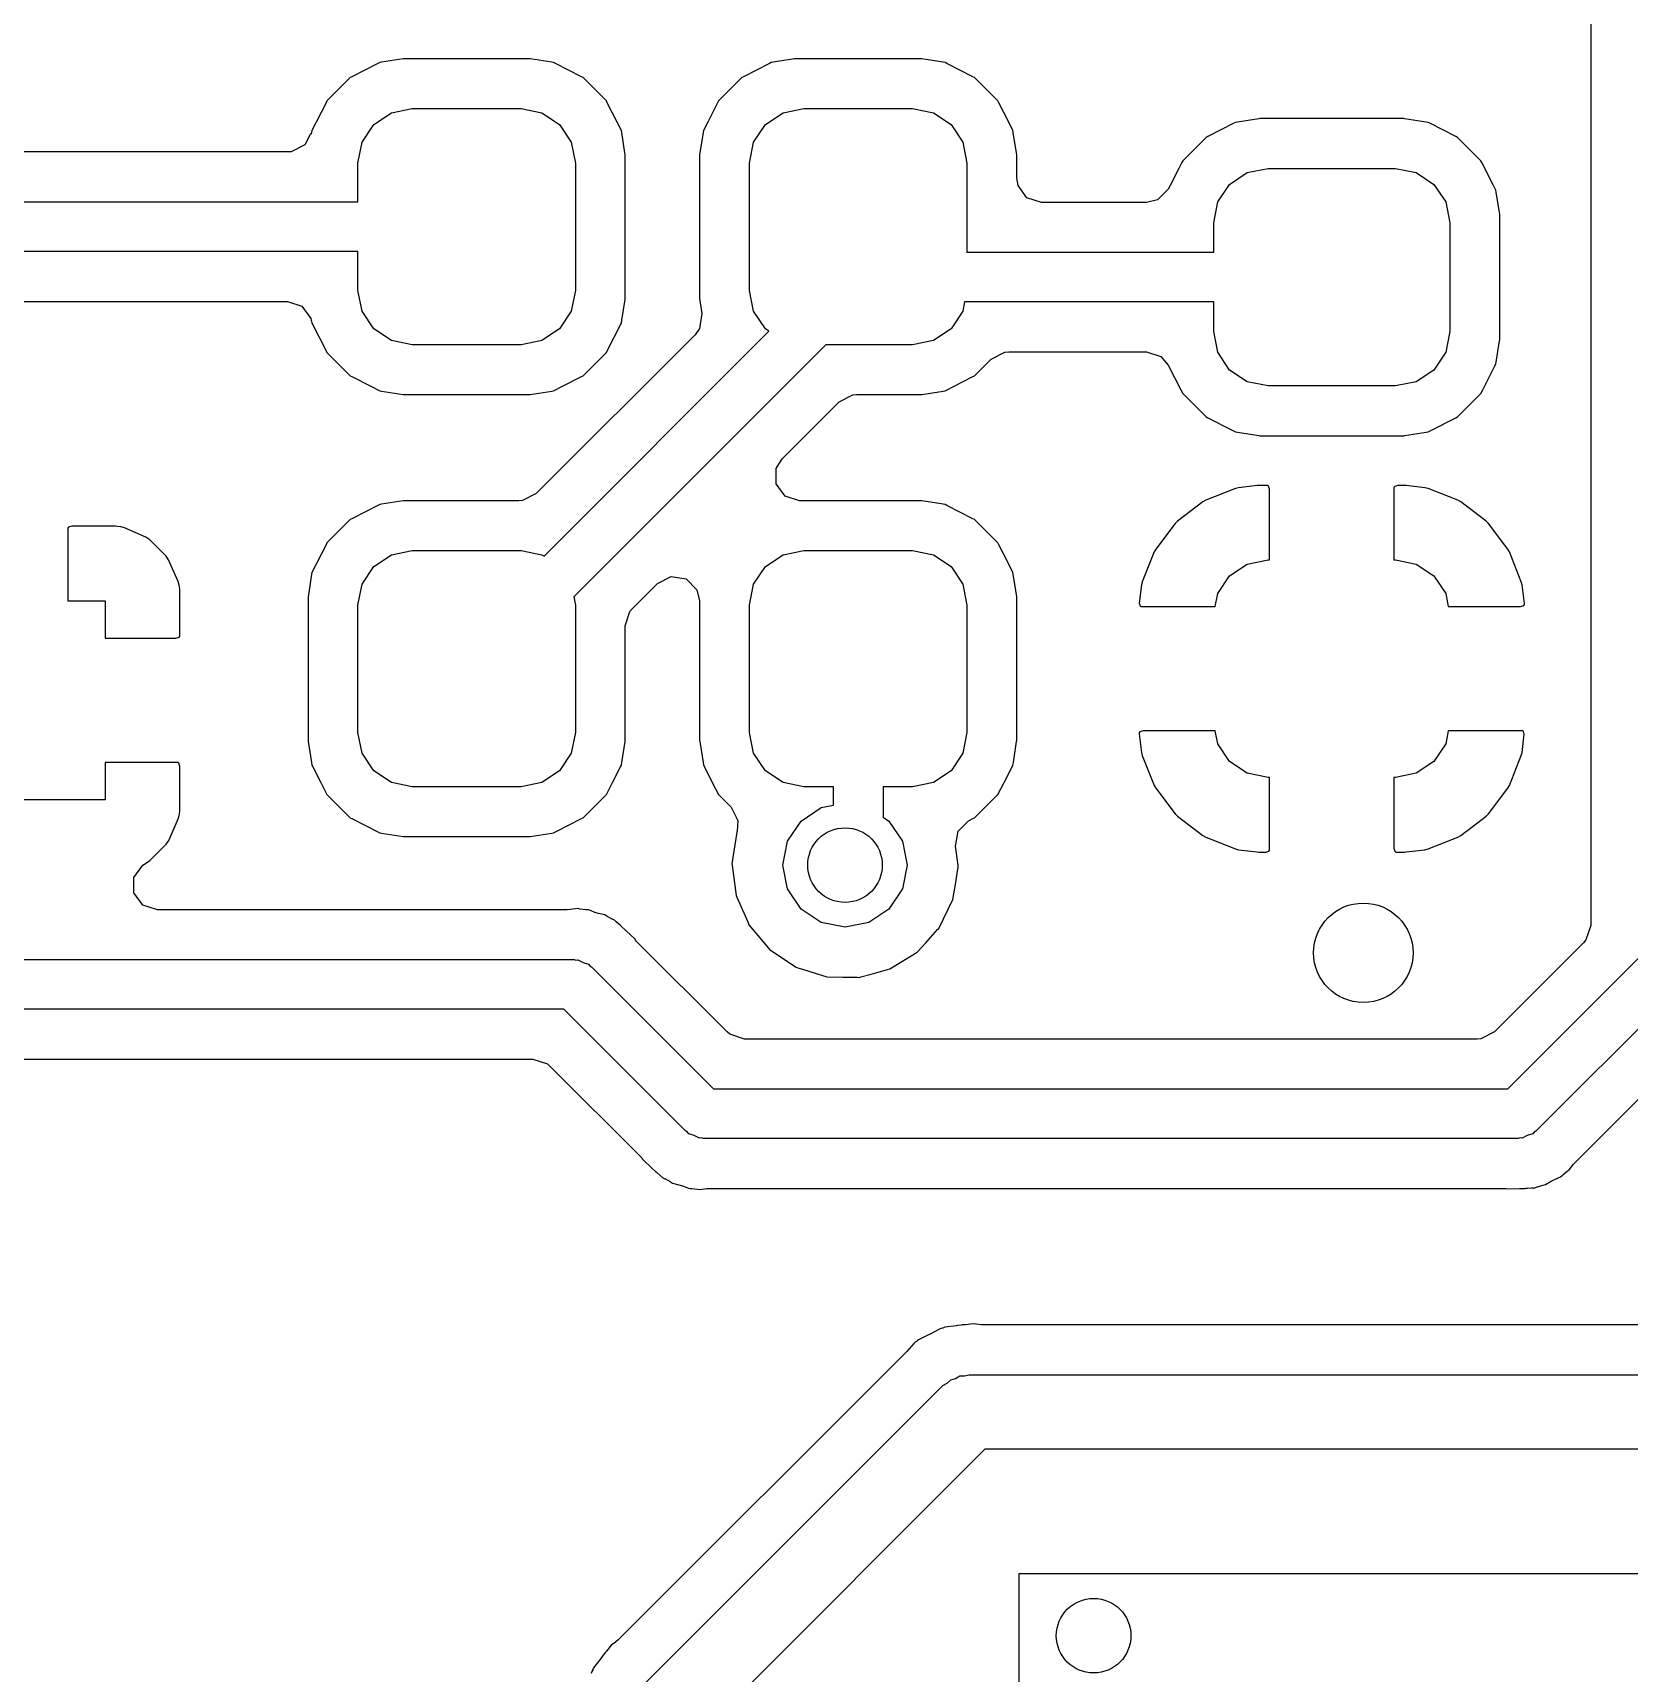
# Model space of a CAD drawing. Extents: x 0.04 to 2.01, y 0.04 to 5.04.
# Drawn here: x 0.5879 to 0.8407, y 2.75 to 3.0098 of the extents above; entities that cross this region are included whole.
import ezdxf

# ---------------------------------------------------------------- set-up
doc = ezdxf.new("R2010")
doc.units = 0
doc.header["$MEASUREMENT"] = 0
doc.layers.add('BLACK', color=7, linetype='CONTINUOUS')

msp = doc.modelspace()

# ---------------------------------------------------------------- linework, layer by layer
at = {"layer": 'BLACK', "linetype": 'CONTINUOUS'}
for p, q in [((0.834626, 3.05833), (0.834626, 2.8684)), ((0.642565, 3.0049), (0.638452, 3.0028)), ((0.642838, 3.00504), (0.642565, 3.0049)), ((0.642565, 3.0049), (0.642565, 3.0049)), ((0.643141, 3.00509), (0.642838, 3.00504)), ((0.646551, 3.00563), (0.643141, 3.00509)), ((0.643141, 3.00509), (0.643141, 3.00509)), ((0.646552, 3.00563), (0.646551, 3.00563)), ((0.646703, 3.00565), (0.646552, 3.00563)), ((0.666525, 3.00565), (0.646703, 3.00565)), ((0.666677, 3.00563), (0.666525, 3.00565)), ((0.670088, 3.00509), (0.666677, 3.00563)), ((0.666677, 3.00563), (0.666677, 3.00563)), ((0.670391, 3.00504), (0.670088, 3.00509)), ((0.670088, 3.00509), (0.670088, 3.00509)), ((0.670664, 3.0049), (0.670391, 3.00504)), ((0.674776, 3.0028), (0.670664, 3.0049)), ((0.670664, 3.0049), (0.670664, 3.0049)), ((0.704572, 3.0049), (0.70046, 3.0028)), ((0.704846, 3.00504), (0.704572, 3.0049)), ((0.704572, 3.0049), (0.704572, 3.0049)), ((0.705149, 3.00509), (0.704846, 3.00504)), ((0.708559, 3.00563), (0.705149, 3.00509)), ((0.705149, 3.00509), (0.705149, 3.00509)), ((0.708711, 3.00565), (0.708559, 3.00563)), ((0.708559, 3.00563), (0.708559, 3.00563)), ((0.728533, 3.00565), (0.708711, 3.00565)), ((0.728685, 3.00563), (0.728533, 3.00565)), ((0.732095, 3.00509), (0.728685, 3.00563)), ((0.728685, 3.00563), (0.728685, 3.00563)), ((0.732096, 3.00509), (0.732095, 3.00509)), ((0.732398, 3.00504), (0.732096, 3.00509)), ((0.732672, 3.0049), (0.732398, 3.00504)), ((0.736784, 3.0028), (0.732672, 3.0049)), ((0.732672, 3.0049), (0.732672, 3.0049)), ((0.638179, 3.00266), (0.634482, 2.99897)), ((0.638452, 3.0028), (0.638179, 3.00266)), ((0.638452, 3.0028), (0.638452, 3.0028)), ((0.675049, 3.00266), (0.674776, 3.0028)), ((0.674776, 3.0028), (0.674776, 3.0028)), ((0.678746, 2.99897), (0.675049, 3.00266)), ((0.700187, 3.00266), (0.69649, 2.99897)), ((0.70046, 3.0028), (0.700187, 3.00266)), ((0.70046, 3.0028), (0.70046, 3.0028)), ((0.737057, 3.00266), (0.736784, 3.0028)), ((0.736784, 3.0028), (0.736784, 3.0028)), ((0.740754, 2.99897), (0.737057, 3.00266)), ((0.634343, 2.99869), (0.632775, 2.99562)), ((0.634482, 2.99897), (0.634343, 2.99869)), ((0.634343, 2.99869), (0.634343, 2.99869)), ((0.678886, 2.99869), (0.678746, 2.99897)), ((0.680453, 2.99562), (0.678886, 2.99869)), ((0.678886, 2.99869), (0.678886, 2.99869)), ((0.696351, 2.99869), (0.694783, 2.99562)), ((0.69649, 2.99897), (0.696351, 2.99869)), ((0.696351, 2.99869), (0.696351, 2.99869)), ((0.740893, 2.99869), (0.740754, 2.99897)), ((0.742461, 2.99562), (0.740893, 2.99869)), ((0.740893, 2.99869), (0.740893, 2.99869)), ((0.632775, 2.99562), (0.632108, 2.99431)), ((0.641912, 2.99523), (0.644706, 2.9971)), ((0.644706, 2.9971), (0.648002, 2.99776)), ((0.648002, 2.99776), (0.665226, 2.99776)), ((0.665226, 2.99776), (0.668522, 2.9971)), ((0.668522, 2.9971), (0.671316, 2.99523)), ((0.68112, 2.99431), (0.680453, 2.99562)), ((0.694783, 2.99562), (0.694116, 2.99431)), ((0.70392, 2.99523), (0.706714, 2.9971)), ((0.706714, 2.9971), (0.71001, 2.99776)), ((0.71001, 2.99776), (0.727234, 2.99776)), ((0.727234, 2.99776), (0.73053, 2.9971)), ((0.73053, 2.9971), (0.733324, 2.99523)), ((0.743128, 2.99431), (0.742461, 2.99562)), ((0.778096, 2.99543), (0.773984, 2.99333)), ((0.778369, 2.99557), (0.778096, 2.99543)), ((0.778096, 2.99543), (0.778096, 2.99543)), ((0.778672, 2.99562), (0.778369, 2.99557)), ((0.782083, 2.99616), (0.778672, 2.99562)), ((0.778672, 2.99562), (0.778672, 2.99562)), ((0.782234, 2.99618), (0.782083, 2.99616)), ((0.782083, 2.99616), (0.782083, 2.99616)), ((0.80501, 2.99618), (0.782234, 2.99618)), ((0.805161, 2.99616), (0.80501, 2.99618)), ((0.808572, 2.99562), (0.805161, 2.99616)), ((0.805161, 2.99616), (0.805161, 2.99616)), ((0.808875, 2.99557), (0.808572, 2.99562)), ((0.808572, 2.99562), (0.808572, 2.99562)), ((0.809148, 2.99543), (0.808875, 2.99557)), ((0.81326, 2.99333), (0.809148, 2.99543)), ((0.809148, 2.99543), (0.809148, 2.99543)), ((0.631868, 2.99374), (0.630993, 2.99203)), ((0.631965, 2.99371), (0.631868, 2.99374)), ((0.63206, 2.994), (0.631965, 2.99371)), ((0.632108, 2.99431), (0.63206, 2.994)), ((0.640045, 2.99244), (0.641912, 2.99523)), ((0.671316, 2.99523), (0.673183, 2.99244)), ((0.681168, 2.99401), (0.68112, 2.99431)), ((0.681168, 2.994), (0.681168, 2.99401)), ((0.681686, 2.99074), (0.681168, 2.994)), ((0.694068, 2.994), (0.69355, 2.99074)), ((0.694116, 2.99431), (0.694068, 2.99401)), ((0.694068, 2.99401), (0.694068, 2.994)), ((0.702053, 2.99244), (0.70392, 2.99523)), ((0.733324, 2.99523), (0.735191, 2.99244)), ((0.743176, 2.99401), (0.743128, 2.99431)), ((0.743176, 2.994), (0.743176, 2.99401)), ((0.743694, 2.99074), (0.743176, 2.994)), ((0.773711, 2.9932), (0.770013, 2.9895)), ((0.773984, 2.99333), (0.773711, 2.9932)), ((0.773984, 2.99333), (0.773984, 2.99333)), ((0.813534, 2.9932), (0.81326, 2.99333)), ((0.81326, 2.99333), (0.81326, 2.99333)), ((0.817231, 2.9895), (0.813534, 2.9932)), ((0.628237, 2.99089), (0.573762, 2.99089)), ((0.628847, 2.99093), (0.628237, 2.99089)), ((0.630993, 2.99203), (0.628847, 2.99093)), ((0.63939, 2.98914), (0.640045, 2.99244)), ((0.673183, 2.99244), (0.673839, 2.98914)), ((0.681732, 2.99044), (0.681686, 2.99074)), ((0.681732, 2.96767), (0.681732, 2.99044)), ((0.69355, 2.99074), (0.693504, 2.99044)), ((0.693504, 2.99044), (0.693504, 2.96767)), ((0.701398, 2.98914), (0.702053, 2.99244)), ((0.735191, 2.99244), (0.735846, 2.98914)), ((0.74374, 2.99044), (0.743694, 2.99074)), ((0.74374, 2.98679), (0.74374, 2.99044)), ((0.63939, 2.98299), (0.63939, 2.98914)), ((0.673839, 2.98914), (0.673839, 2.96897)), ((0.701398, 2.96897), (0.701398, 2.98914)), ((0.735846, 2.98914), (0.735846, 2.975)), ((0.769388, 2.98827), (0.768021, 2.98559)), ((0.769874, 2.98922), (0.769388, 2.98827)), ((0.770013, 2.9895), (0.769874, 2.98922)), ((0.769874, 2.98922), (0.769874, 2.98922)), ((0.777444, 2.98576), (0.780238, 2.98763)), ((0.780238, 2.98763), (0.783533, 2.98829)), ((0.783533, 2.98829), (0.803711, 2.98829)), ((0.803711, 2.98829), (0.807006, 2.98763)), ((0.807006, 2.98763), (0.8098, 2.98576)), ((0.81737, 2.98922), (0.817231, 2.9895)), ((0.819169, 2.98569), (0.81737, 2.98922)), ((0.81737, 2.98922), (0.81737, 2.98922)), ((0.743931, 2.98559), (0.74374, 2.98679)), ((0.745347, 2.98364), (0.743931, 2.98559)), ((0.767733, 2.98502), (0.766029, 2.98332)), ((0.768021, 2.98559), (0.767733, 2.98502)), ((0.775577, 2.98297), (0.777444, 2.98576)), ((0.8098, 2.98576), (0.811667, 2.98297)), ((0.819604, 2.98484), (0.819169, 2.98569)), ((0.56197, 2.98299), (0.63939, 2.98299)), ((0.747638, 2.98289), (0.745347, 2.98364)), ((0.76426, 2.98289), (0.747638, 2.98289)), ((0.766029, 2.98332), (0.76426, 2.98289)), ((0.774921, 2.97968), (0.775577, 2.98297)), ((0.811667, 2.98297), (0.812323, 2.97968)), ((0.819652, 2.98454), (0.819604, 2.98484)), ((0.820168, 2.98128), (0.819652, 2.98454)), ((0.819652, 2.98454), (0.819652, 2.98454)), ((0.820217, 2.98097), (0.820168, 2.98128)), ((0.820217, 2.96115), (0.820217, 2.98097)), ((0.774921, 2.975), (0.774921, 2.97968)), ((0.812323, 2.97968), (0.812323, 2.96245)), ((0.63939, 2.97512), (0.56197, 2.97512)), ((0.63939, 2.96897), (0.63939, 2.97512)), ((0.735846, 2.975), (0.774921, 2.975)), ((0.573261, 2.96722), (0.628237, 2.96722)), ((0.628237, 2.96722), (0.630528, 2.96648)), ((0.640045, 2.96567), (0.63939, 2.96897)), ((0.673839, 2.96897), (0.673183, 2.96567)), ((0.681194, 2.96427), (0.681708, 2.96752)), ((0.681708, 2.96752), (0.681732, 2.96767)), ((0.681708, 2.96752), (0.681708, 2.96752)), ((0.693504, 2.96767), (0.693876, 2.96532)), ((0.702053, 2.96567), (0.701398, 2.96897)), ((0.73548, 2.96713), (0.735191, 2.96567)), ((0.774921, 2.96713), (0.73548, 2.96713)), ((0.774921, 2.96245), (0.774921, 2.96713)), ((0.630528, 2.96648), (0.631944, 2.96453)), ((0.631944, 2.96453), (0.632007, 2.96427)), ((0.632007, 2.96427), (0.63206, 2.96411)), ((0.641912, 2.96288), (0.640045, 2.96567)), ((0.673183, 2.96567), (0.671316, 2.96288)), ((0.68112, 2.9638), (0.681194, 2.96427)), ((0.693876, 2.96532), (0.693499, 2.96294)), ((0.70392, 2.96288), (0.702053, 2.96567)), ((0.735191, 2.96567), (0.733324, 2.96288)), ((0.63206, 2.96411), (0.632108, 2.9638)), ((0.632108, 2.9638), (0.632247, 2.96353)), ((0.632247, 2.96353), (0.632247, 2.96353)), ((0.632247, 2.96353), (0.634303, 2.95949)), ((0.644706, 2.96101), (0.641912, 2.96288)), ((0.692782, 2.96195), (0.667619, 2.93679)), ((0.671316, 2.96288), (0.668522, 2.96101)), ((0.668864, 2.92687), (0.704488, 2.9625)), ((0.678925, 2.95949), (0.680981, 2.96353)), ((0.680981, 2.96353), (0.68112, 2.9638)), ((0.680981, 2.96353), (0.680981, 2.96353)), ((0.693499, 2.96294), (0.692782, 2.96195)), ((0.704488, 2.9625), (0.70392, 2.96288)), ((0.733324, 2.96288), (0.73053, 2.96101)), ((0.775577, 2.95916), (0.774921, 2.96245)), ((0.812323, 2.96245), (0.811667, 2.95916)), ((0.634303, 2.95949), (0.634482, 2.95914)), ((0.634482, 2.95914), (0.638179, 2.95545)), ((0.648002, 2.96035), (0.644706, 2.96101)), ((0.665226, 2.96035), (0.648002, 2.96035)), ((0.668522, 2.96101), (0.665226, 2.96035)), ((0.713481, 2.96035), (0.673578, 2.92045)), ((0.675049, 2.95545), (0.678746, 2.95914)), ((0.678746, 2.95914), (0.678925, 2.95949)), ((0.727234, 2.96035), (0.713481, 2.96035)), ((0.73053, 2.96101), (0.727234, 2.96035)), ((0.739701, 2.95809), (0.741848, 2.95918)), ((0.741848, 2.95918), (0.742457, 2.95923)), ((0.742457, 2.95923), (0.76426, 2.95923)), ((0.76426, 2.95923), (0.766551, 2.95849)), ((0.777444, 2.95636), (0.775577, 2.95916)), ((0.811667, 2.95916), (0.8098, 2.95636)), ((0.819658, 2.95762), (0.820193, 2.961)), ((0.820193, 2.961), (0.820217, 2.96115)), ((0.820193, 2.961), (0.820193, 2.961)), ((0.737057, 2.95545), (0.739701, 2.95809)), ((0.766551, 2.95849), (0.767733, 2.9571)), ((0.767733, 2.9571), (0.769716, 2.95321)), ((0.817528, 2.95321), (0.819465, 2.95701)), ((0.819465, 2.95701), (0.819604, 2.95729)), ((0.819465, 2.95701), (0.819465, 2.95701)), ((0.819604, 2.95729), (0.819658, 2.95762)), ((0.638179, 2.95545), (0.638452, 2.95531)), ((0.638452, 2.95531), (0.638452, 2.95531)), ((0.638452, 2.95531), (0.641436, 2.95379)), ((0.671792, 2.95379), (0.674776, 2.95531)), ((0.674776, 2.95531), (0.675049, 2.95545)), ((0.674776, 2.95531), (0.674776, 2.95531)), ((0.7338, 2.95379), (0.736784, 2.95531)), ((0.736784, 2.95531), (0.737057, 2.95545)), ((0.736784, 2.95531), (0.736784, 2.95531)), ((0.780238, 2.95449), (0.777444, 2.95636)), ((0.783533, 2.95384), (0.780238, 2.95449)), ((0.803711, 2.95384), (0.783533, 2.95384)), ((0.807006, 2.95449), (0.803711, 2.95384)), ((0.8098, 2.95636), (0.807006, 2.95449)), ((0.641436, 2.95379), (0.642838, 2.95307)), ((0.642838, 2.95307), (0.643141, 2.95302)), ((0.643141, 2.95302), (0.643141, 2.95302)), ((0.643141, 2.95302), (0.646551, 2.95248)), ((0.646551, 2.95248), (0.646552, 2.95248)), ((0.646552, 2.95248), (0.646703, 2.95246)), ((0.646703, 2.95246), (0.666525, 2.95246)), ((0.666525, 2.95246), (0.666677, 2.95248)), ((0.666677, 2.95248), (0.670088, 2.95302)), ((0.666677, 2.95248), (0.666677, 2.95248)), ((0.670088, 2.95302), (0.670391, 2.95307)), ((0.670088, 2.95302), (0.670088, 2.95302)), ((0.670391, 2.95307), (0.671792, 2.95379)), ((0.706594, 2.9423), (0.715609, 2.95132)), ((0.715609, 2.95132), (0.717756, 2.95241)), ((0.717756, 2.95241), (0.718365, 2.95246)), ((0.718365, 2.95246), (0.728533, 2.95246)), ((0.728533, 2.95246), (0.728685, 2.95248)), ((0.728685, 2.95248), (0.732095, 2.95302)), ((0.728685, 2.95248), (0.728685, 2.95248)), ((0.732095, 2.95302), (0.732096, 2.95302)), ((0.732096, 2.95302), (0.732398, 2.95307)), ((0.732398, 2.95307), (0.7338, 2.95379)), ((0.769716, 2.95321), (0.770013, 2.95263)), ((0.770013, 2.95263), (0.773711, 2.94893)), ((0.813534, 2.94893), (0.817231, 2.95263)), ((0.817231, 2.95263), (0.817528, 2.95321)), ((0.773711, 2.94893), (0.773984, 2.94879)), ((0.773984, 2.94879), (0.773984, 2.94879)), ((0.773984, 2.94879), (0.777832, 2.94683)), ((0.809412, 2.94683), (0.81326, 2.94879)), ((0.81326, 2.94879), (0.813534, 2.94893)), ((0.81326, 2.94879), (0.81326, 2.94879)), ((0.777832, 2.94683), (0.778369, 2.94656)), ((0.778369, 2.94656), (0.778672, 2.94651)), ((0.778672, 2.94651), (0.778672, 2.94651)), ((0.778672, 2.94651), (0.782083, 2.94597)), ((0.805161, 2.94597), (0.808572, 2.94651)), ((0.808572, 2.94651), (0.808875, 2.94656)), ((0.808572, 2.94651), (0.808572, 2.94651)), ((0.808875, 2.94656), (0.809412, 2.94683)), ((0.782083, 2.94597), (0.782083, 2.94597)), ((0.782083, 2.94597), (0.782234, 2.94594)), ((0.782234, 2.94594), (0.80501, 2.94594)), ((0.80501, 2.94594), (0.805161, 2.94597)), ((0.805161, 2.94597), (0.805161, 2.94597)), ((0.705643, 2.94075), (0.706594, 2.9423)), ((0.705643, 2.93834), (0.705643, 2.94075)), ((0.707059, 2.93639), (0.705643, 2.93834)), ((0.646551, 2.93563), (0.643141, 2.93509)), ((0.646552, 2.93563), (0.646551, 2.93563)), ((0.646703, 2.93565), (0.646552, 2.93563)), ((0.664863, 2.93565), (0.646703, 2.93565)), ((0.665473, 2.9357), (0.664863, 2.93565)), ((0.667619, 2.93679), (0.665473, 2.9357)), ((0.70935, 2.93565), (0.707059, 2.93639)), ((0.728533, 2.93565), (0.70935, 2.93565)), ((0.728685, 2.93563), (0.728533, 2.93565)), ((0.732095, 2.93509), (0.728685, 2.93563)), ((0.728685, 2.93563), (0.728685, 2.93563)), ((0.77366, 2.93573), (0.773202, 2.93547)), ((0.778383, 2.9376), (0.77366, 2.93573)), ((0.778864, 2.93772), (0.778383, 2.9376)), ((0.78183, 2.93808), (0.778864, 2.93772)), ((0.782065, 2.93809), (0.78183, 2.93808)), ((0.783455, 2.93809), (0.782065, 2.93809)), ((0.783617, 2.93797), (0.783455, 2.93809)), ((0.78378, 2.93747), (0.783617, 2.93797)), ((0.78378, 2.92628), (0.78378, 2.93747)), ((0.803582, 2.93793), (0.803465, 2.93777)), ((0.803465, 2.93777), (0.803465, 2.92628)), ((0.804082, 2.93809), (0.803582, 2.93793)), ((0.80518, 2.93809), (0.804082, 2.93809)), ((0.805414, 2.93808), (0.80518, 2.93809)), ((0.80838, 2.93772), (0.805414, 2.93808)), ((0.808861, 2.9376), (0.80838, 2.93772)), ((0.813584, 2.93573), (0.808861, 2.9376)), ((0.814042, 2.93547), (0.813584, 2.93573)), ((0.642565, 2.9349), (0.638452, 2.9328)), ((0.642838, 2.93504), (0.642565, 2.9349)), ((0.642565, 2.9349), (0.642565, 2.9349)), ((0.643141, 2.93509), (0.642838, 2.93504)), ((0.643141, 2.93509), (0.643141, 2.93509)), ((0.732096, 2.93509), (0.732095, 2.93509)), ((0.732398, 2.93504), (0.732096, 2.93509)), ((0.732672, 2.9349), (0.732398, 2.93504)), ((0.736784, 2.9328), (0.732672, 2.9349)), ((0.732672, 2.9349), (0.732672, 2.9349)), ((0.773202, 2.93547), (0.769168, 2.93241)), ((0.818076, 2.93241), (0.814042, 2.93547)), ((0.593582, 2.93145), (0.593465, 2.93129)), ((0.593465, 2.93129), (0.593465, 2.91981)), ((0.594082, 2.93162), (0.593582, 2.93145)), ((0.601014, 2.93162), (0.594082, 2.93162)), ((0.601239, 2.9316), (0.601014, 2.93162)), ((0.601845, 2.93153), (0.601239, 2.9316)), ((0.602404, 2.93138), (0.601845, 2.93153)), ((0.605831, 2.92986), (0.602404, 2.93138)), ((0.638179, 2.93266), (0.634482, 2.92897)), ((0.638452, 2.9328), (0.638179, 2.93266)), ((0.638452, 2.9328), (0.638452, 2.9328)), ((0.737057, 2.93266), (0.736784, 2.9328)), ((0.736784, 2.9328), (0.736784, 2.9328)), ((0.740754, 2.92897), (0.737057, 2.93266)), ((0.768795, 2.93203), (0.765734, 2.928)), ((0.769168, 2.93241), (0.768795, 2.93203)), ((0.818449, 2.93203), (0.818076, 2.93241)), ((0.82151, 2.928), (0.818449, 2.93203)), ((0.606415, 2.92947), (0.605831, 2.92986)), ((0.60902, 2.92686), (0.606415, 2.92947)), ((0.634343, 2.92869), (0.632829, 2.92572)), ((0.634482, 2.92897), (0.634343, 2.92869)), ((0.634343, 2.92869), (0.634343, 2.92869)), ((0.740893, 2.92869), (0.740754, 2.92897)), ((0.742407, 2.92572), (0.740893, 2.92869)), ((0.740893, 2.92869), (0.740893, 2.92869)), ((0.765734, 2.928), (0.765475, 2.92754)), ((0.821769, 2.92754), (0.82151, 2.928)), ((0.60942, 2.92628), (0.60902, 2.92686)), ((0.610942, 2.92286), (0.60942, 2.92628)), ((0.632829, 2.92572), (0.632108, 2.92431)), ((0.641912, 2.92523), (0.644706, 2.9271)), ((0.644706, 2.9271), (0.648002, 2.92776)), ((0.648002, 2.92776), (0.665226, 2.92776)), ((0.665226, 2.92776), (0.668522, 2.9271)), ((0.668522, 2.9271), (0.668864, 2.92687)), ((0.70392, 2.92523), (0.706714, 2.9271)), ((0.706714, 2.9271), (0.71001, 2.92776)), ((0.71001, 2.92776), (0.727234, 2.92776)), ((0.727234, 2.92776), (0.73053, 2.9271)), ((0.73053, 2.9271), (0.733324, 2.92523)), ((0.743128, 2.92431), (0.742407, 2.92572)), ((0.765475, 2.92754), (0.763605, 2.92282)), ((0.777444, 2.92376), (0.780238, 2.92562)), ((0.780238, 2.92562), (0.783533, 2.92628)), ((0.783533, 2.92628), (0.78378, 2.92628)), ((0.803465, 2.92628), (0.803711, 2.92628)), ((0.803711, 2.92628), (0.807006, 2.92562)), ((0.807006, 2.92562), (0.8098, 2.92376)), ((0.823639, 2.92282), (0.821769, 2.92754)), ((0.611095, 2.9223), (0.610942, 2.92286)), ((0.63206, 2.924), (0.631655, 2.92144)), ((0.632108, 2.92431), (0.63206, 2.924)), ((0.63206, 2.924), (0.63206, 2.924)), ((0.640045, 2.92244), (0.641912, 2.92523)), ((0.68685, 2.92256), (0.688997, 2.92365)), ((0.688997, 2.92365), (0.691376, 2.92328)), ((0.691376, 2.92328), (0.693079, 2.92157)), ((0.702053, 2.92244), (0.70392, 2.92523)), ((0.733324, 2.92523), (0.735191, 2.92244)), ((0.743176, 2.924), (0.743128, 2.92431)), ((0.743581, 2.92144), (0.743176, 2.924)), ((0.743176, 2.924), (0.743176, 2.924)), ((0.763605, 2.92282), (0.763483, 2.92234)), ((0.775577, 2.92096), (0.777444, 2.92376)), ((0.8098, 2.92376), (0.811667, 2.92096)), ((0.823761, 2.92234), (0.823639, 2.92282)), ((0.611169, 2.92167), (0.611095, 2.9223)), ((0.611183, 2.92144), (0.611169, 2.92167)), ((0.611183, 2.91422), (0.611183, 2.92144)), ((0.631655, 2.92144), (0.631496, 2.92044)), ((0.631496, 2.92044), (0.631496, 2.89767)), ((0.63939, 2.91914), (0.640045, 2.92244)), ((0.673578, 2.92045), (0.673839, 2.91914)), ((0.682874, 2.91858), (0.68685, 2.92256)), ((0.693079, 2.92157), (0.693504, 2.9198)), ((0.701398, 2.91914), (0.702053, 2.92244)), ((0.735191, 2.92244), (0.735846, 2.91914)), ((0.74374, 2.92044), (0.743581, 2.92144)), ((0.74374, 2.89767), (0.74374, 2.92044)), ((0.763483, 2.92234), (0.763133, 2.91944)), ((0.775166, 2.9189), (0.775577, 2.92096)), ((0.811667, 2.92096), (0.812078, 2.9189)), ((0.82412, 2.91937), (0.823761, 2.92234)), ((0.593465, 2.91981), (0.599372, 2.91981)), ((0.599372, 2.91981), (0.599372, 2.9139)), ((0.63939, 2.89897), (0.63939, 2.91914)), ((0.673839, 2.91914), (0.673839, 2.89897)), ((0.681732, 2.91583), (0.682477, 2.91812)), ((0.682477, 2.91812), (0.682874, 2.91858)), ((0.693504, 2.9198), (0.693504, 2.89767)), ((0.701398, 2.89897), (0.701398, 2.91914)), ((0.735846, 2.91914), (0.735846, 2.89897)), ((0.763133, 2.91944), (0.763273, 2.91902)), ((0.763273, 2.91902), (0.763435, 2.9189)), ((0.763435, 2.9189), (0.775166, 2.9189)), ((0.812078, 2.9189), (0.823516, 2.9189)), ((0.823516, 2.9189), (0.824016, 2.91906)), ((0.824016, 2.91906), (0.824129, 2.91922)), ((0.824129, 2.91922), (0.82412, 2.91937)), ((0.681732, 2.89767), (0.681732, 2.91583)), ((0.599372, 2.9139), (0.610566, 2.9139)), ((0.610566, 2.9139), (0.611065, 2.91406)), ((0.611065, 2.91406), (0.611183, 2.91422)), ((0.631496, 2.89767), (0.63152, 2.89752)), ((0.63152, 2.89752), (0.632043, 2.89421)), ((0.63152, 2.89752), (0.63152, 2.89752)), ((0.640045, 2.89567), (0.63939, 2.89897)), ((0.673839, 2.89897), (0.673183, 2.89567)), ((0.681185, 2.89421), (0.681708, 2.89752)), ((0.681708, 2.89752), (0.681732, 2.89767)), ((0.681708, 2.89752), (0.681708, 2.89752)), ((0.693504, 2.89767), (0.693528, 2.89752)), ((0.693528, 2.89752), (0.693528, 2.89752)), ((0.693528, 2.89752), (0.694051, 2.89421)), ((0.702053, 2.89567), (0.701398, 2.89897)), ((0.735846, 2.89897), (0.735191, 2.89567)), ((0.743193, 2.89421), (0.743716, 2.89752)), ((0.743716, 2.89752), (0.74374, 2.89767)), ((0.743716, 2.89752), (0.743716, 2.89752)), ((0.763228, 2.89905), (0.763115, 2.89889)), ((0.763115, 2.89889), (0.763124, 2.89874)), ((0.763124, 2.89874), (0.763483, 2.89577)), ((0.763728, 2.89921), (0.763228, 2.89905)), ((0.775166, 2.89921), (0.763728, 2.89921)), ((0.775577, 2.89715), (0.775166, 2.89921)), ((0.777444, 2.89435), (0.775577, 2.89715)), ((0.811667, 2.89715), (0.8098, 2.89435)), ((0.812078, 2.89921), (0.811667, 2.89715)), ((0.823809, 2.89921), (0.812078, 2.89921)), ((0.823761, 2.89577), (0.824111, 2.89867)), ((0.823972, 2.89909), (0.823809, 2.89921)), ((0.824111, 2.89867), (0.823972, 2.89909)), ((0.610859, 2.89421), (0.599372, 2.89421)), ((0.599372, 2.89421), (0.599372, 2.88831)), ((0.611021, 2.89409), (0.610859, 2.89421)), ((0.611183, 2.8936), (0.611021, 2.89409)), ((0.632043, 2.89421), (0.632108, 2.8938)), ((0.641912, 2.89288), (0.640045, 2.89567)), ((0.673183, 2.89567), (0.671316, 2.89288)), ((0.68112, 2.8938), (0.681185, 2.89421)), ((0.694051, 2.89421), (0.694116, 2.8938)), ((0.70392, 2.89288), (0.702053, 2.89567)), ((0.735191, 2.89567), (0.733324, 2.89288)), ((0.743128, 2.8938), (0.743193, 2.89421)), ((0.763483, 2.89577), (0.763605, 2.89529)), ((0.763605, 2.89529), (0.765475, 2.89057)), ((0.780238, 2.89249), (0.777444, 2.89435)), ((0.8098, 2.89435), (0.807006, 2.89249)), ((0.821769, 2.89057), (0.823639, 2.89529)), ((0.823639, 2.89529), (0.823761, 2.89577)), ((0.611183, 2.88666), (0.611183, 2.8936)), ((0.632108, 2.8938), (0.632247, 2.89353)), ((0.632247, 2.89353), (0.632247, 2.89353)), ((0.632247, 2.89353), (0.63351, 2.89105)), ((0.644706, 2.89101), (0.641912, 2.89288)), ((0.671316, 2.89288), (0.668522, 2.89101)), ((0.679719, 2.89105), (0.680981, 2.89353)), ((0.680981, 2.89353), (0.68112, 2.8938)), ((0.680981, 2.89353), (0.680981, 2.89353)), ((0.694116, 2.8938), (0.694255, 2.89353)), ((0.694255, 2.89353), (0.694255, 2.89353)), ((0.694255, 2.89353), (0.695518, 2.89105)), ((0.706714, 2.89101), (0.70392, 2.89288)), ((0.733324, 2.89288), (0.73053, 2.89101)), ((0.741727, 2.89105), (0.742989, 2.89353)), ((0.742989, 2.89353), (0.743128, 2.8938)), ((0.742989, 2.89353), (0.742989, 2.89353)), ((0.783533, 2.89183), (0.780238, 2.89249)), ((0.78378, 2.89183), (0.783533, 2.89183)), ((0.78378, 2.88034), (0.78378, 2.89183)), ((0.803711, 2.89183), (0.803465, 2.89183)), ((0.803465, 2.89183), (0.803465, 2.88064)), ((0.807006, 2.89249), (0.803711, 2.89183)), ((0.63351, 2.89105), (0.634482, 2.88914)), ((0.634482, 2.88914), (0.638179, 2.88545)), ((0.648002, 2.89035), (0.644706, 2.89101)), ((0.665226, 2.89035), (0.648002, 2.89035)), ((0.668522, 2.89101), (0.665226, 2.89035)), ((0.675049, 2.88545), (0.678746, 2.88914)), ((0.678746, 2.88914), (0.679719, 2.89105)), ((0.695518, 2.89105), (0.69649, 2.88914)), ((0.69649, 2.88914), (0.698488, 2.88715)), ((0.71001, 2.89035), (0.706714, 2.89101)), ((0.714685, 2.89035), (0.71001, 2.89035)), ((0.714685, 2.88743), (0.714685, 2.89035)), ((0.727234, 2.89035), (0.722559, 2.89035)), ((0.722559, 2.89035), (0.722559, 2.88554)), ((0.73053, 2.89101), (0.727234, 2.89035)), ((0.737057, 2.88545), (0.740754, 2.88914)), ((0.740754, 2.88914), (0.741727, 2.89105)), ((0.765475, 2.89057), (0.765734, 2.89011)), ((0.765734, 2.89011), (0.768795, 2.88608)), ((0.818449, 2.88608), (0.82151, 2.89011)), ((0.82151, 2.89011), (0.821769, 2.89057)), ((0.599372, 2.88831), (0.567872, 2.88831)), ((0.611099, 2.88583), (0.61117, 2.88644)), ((0.61117, 2.88644), (0.611183, 2.88666)), ((0.698488, 2.88715), (0.699581, 2.885)), ((0.709576, 2.88491), (0.712769, 2.88705)), ((0.712769, 2.88705), (0.714685, 2.88743)), ((0.609432, 2.88185), (0.610947, 2.88527)), ((0.610947, 2.88527), (0.611099, 2.88583)), ((0.638179, 2.88545), (0.638452, 2.88531)), ((0.638452, 2.88531), (0.638452, 2.88531)), ((0.638452, 2.88531), (0.642565, 2.88321)), ((0.670664, 2.88321), (0.674776, 2.88531)), ((0.674776, 2.88531), (0.675049, 2.88545)), ((0.674776, 2.88531), (0.674776, 2.88531)), ((0.699581, 2.885), (0.699464, 2.88333)), ((0.707442, 2.88172), (0.709576, 2.88491)), ((0.722559, 2.88554), (0.723495, 2.88491)), ((0.723495, 2.88491), (0.725629, 2.88172)), ((0.734438, 2.88331), (0.736115, 2.88497)), ((0.736115, 2.88497), (0.736784, 2.88531)), ((0.736784, 2.88531), (0.737057, 2.88545)), ((0.736784, 2.88531), (0.736784, 2.88531)), ((0.768795, 2.88608), (0.769168, 2.8857)), ((0.769168, 2.8857), (0.773202, 2.88264)), ((0.814042, 2.88264), (0.818076, 2.8857)), ((0.818076, 2.8857), (0.818449, 2.88608)), ((0.606432, 2.87866), (0.609032, 2.88126)), ((0.609032, 2.88126), (0.609432, 2.88185)), ((0.642565, 2.88321), (0.642838, 2.88307)), ((0.642838, 2.88307), (0.643141, 2.88302)), ((0.643141, 2.88302), (0.643141, 2.88302)), ((0.643141, 2.88302), (0.646551, 2.88248)), ((0.646551, 2.88248), (0.646552, 2.88248)), ((0.646552, 2.88248), (0.646703, 2.88246)), ((0.646703, 2.88246), (0.666525, 2.88246)), ((0.666525, 2.88246), (0.666677, 2.88248)), ((0.666677, 2.88248), (0.670088, 2.88302)), ((0.666677, 2.88248), (0.666677, 2.88248)), ((0.670088, 2.88302), (0.670391, 2.88307)), ((0.670088, 2.88302), (0.670088, 2.88302)), ((0.670391, 2.88307), (0.670664, 2.88321)), ((0.6994, 2.88319), (0.698618, 2.87817)), ((0.699464, 2.88333), (0.6994, 2.88319)), ((0.706693, 2.87795), (0.707442, 2.88172)), ((0.725629, 2.88172), (0.726378, 2.87795)), ((0.734026, 2.88094), (0.734438, 2.88331)), ((0.773202, 2.88264), (0.77366, 2.88238)), ((0.77366, 2.88238), (0.778383, 2.88051)), ((0.808861, 2.88051), (0.813584, 2.88238)), ((0.813584, 2.88238), (0.814042, 2.88264)), ((0.605609, 2.87809), (0.606432, 2.87866)), ((0.734454, 2.87795), (0.734026, 2.88094)), ((0.778383, 2.88051), (0.778865, 2.88039)), ((0.778865, 2.88039), (0.78183, 2.88003)), ((0.78183, 2.88003), (0.782064, 2.88002)), ((0.782064, 2.88002), (0.783162, 2.88002)), ((0.783162, 2.88002), (0.783662, 2.88018)), ((0.783662, 2.88018), (0.78378, 2.88034)), ((0.803465, 2.88064), (0.803627, 2.88014)), ((0.803627, 2.88014), (0.803789, 2.88002)), ((0.803789, 2.88002), (0.80518, 2.88002)), ((0.80518, 2.88002), (0.805414, 2.88003)), ((0.805414, 2.88003), (0.80838, 2.88039)), ((0.80838, 2.88039), (0.808861, 2.88051)), ((0.603924, 2.87599), (0.60534, 2.87794)), ((0.603924, 2.87358), (0.603924, 2.87599)), ((0.60534, 2.87794), (0.605609, 2.87809)), ((0.698618, 2.87817), (0.698654, 2.8779)), ((0.698654, 2.8779), (0.698654, 2.8779)), ((0.698654, 2.8779), (0.69881, 2.8767)), ((0.69881, 2.8767), (0.699277, 2.87313)), ((0.707442, 2.87419), (0.706693, 2.87795)), ((0.726378, 2.87795), (0.725629, 2.87419)), ((0.734059, 2.8752), (0.734424, 2.87737)), ((0.734424, 2.87737), (0.734449, 2.87751)), ((0.734424, 2.87737), (0.734424, 2.87737)), ((0.734449, 2.87751), (0.734454, 2.87795)), ((0.60534, 2.87163), (0.603924, 2.87358)), ((0.709576, 2.87099), (0.707442, 2.87419)), ((0.725629, 2.87419), (0.723495, 2.87099)), ((0.733606, 2.8725), (0.734059, 2.8752)), ((0.607631, 2.87089), (0.60534, 2.87163)), ((0.672546, 2.87089), (0.607631, 2.87089)), ((0.673071, 2.87092), (0.672546, 2.87089)), ((0.67421, 2.87108), (0.673071, 2.87092)), ((0.67456, 2.87099), (0.67421, 2.87108)), ((0.674569, 2.87099), (0.67456, 2.87099)), ((0.67456, 2.87099), (0.67456, 2.87099)), ((0.675469, 2.87089), (0.674569, 2.87099)), ((0.675712, 2.87089), (0.675469, 2.87089)), ((0.67596, 2.87086), (0.675712, 2.87089)), ((0.676215, 2.87076), (0.67596, 2.87086)), ((0.676934, 2.87047), (0.676215, 2.87076)), ((0.676215, 2.87076), (0.676215, 2.87076)), ((0.699277, 2.87313), (0.699389, 2.87288)), ((0.699389, 2.87288), (0.699389, 2.87288)), ((0.699389, 2.87288), (0.70112, 2.86895)), ((0.712769, 2.86886), (0.709576, 2.87099)), ((0.723495, 2.87099), (0.720302, 2.86886)), ((0.731391, 2.86793), (0.733606, 2.8725)), ((0.677478, 2.8703), (0.676934, 2.87047)), ((0.678498, 2.87006), (0.677478, 2.8703)), ((0.678795, 2.86986), (0.678498, 2.87006)), ((0.678872, 2.8698), (0.678795, 2.86986)), ((0.678795, 2.86986), (0.678795, 2.86986)), ((0.679632, 2.8694), (0.678872, 2.8698)), ((0.680053, 2.86923), (0.679632, 2.8694)), ((0.680317, 2.86898), (0.680053, 2.86923)), ((0.680909, 2.86843), (0.680317, 2.86898)), ((0.681064, 2.8683), (0.680909, 2.86843)), ((0.68121, 2.8682), (0.681064, 2.8683)), ((0.681752, 2.86766), (0.68121, 2.8682)), ((0.70112, 2.86895), (0.701323, 2.86848)), ((0.701323, 2.86848), (0.702747, 2.86679)), ((0.716535, 2.86811), (0.712769, 2.86886)), ((0.720302, 2.86886), (0.716535, 2.86811)), ((0.834626, 2.8684), (0.833882, 2.86611)), ((0.681857, 2.86755), (0.681752, 2.86766)), ((0.683284, 2.86623), (0.681857, 2.86755)), ((0.683371, 2.86605), (0.683284, 2.86623)), ((0.683477, 2.86593), (0.683371, 2.86605)), ((0.697853, 2.85155), (0.683477, 2.86593)), ((0.702747, 2.86679), (0.704413, 2.86481)), ((0.727981, 2.86417), (0.729323, 2.86565)), ((0.729323, 2.86565), (0.731204, 2.86773)), ((0.731204, 2.86773), (0.731391, 2.86793)), ((0.731204, 2.86773), (0.731204, 2.86773)), ((0.833484, 2.86565), (0.819391, 2.85155)), ((0.833882, 2.86611), (0.833484, 2.86565)), ((0.330253, 2.86299), (0.673622, 2.86299)), ((0.673622, 2.86299), (0.673924, 2.86289)), ((0.673924, 2.86289), (0.674238, 2.86294)), ((0.674238, 2.86294), (0.675059, 2.86253)), ((0.704413, 2.86481), (0.704414, 2.86481)), ((0.704414, 2.86481), (0.704592, 2.86459)), ((0.704592, 2.86459), (0.708821, 2.86178)), ((0.723652, 2.86151), (0.727981, 2.86417)), ((0.821519, 2.84252), (0.84252, 2.86352)), ((0.675059, 2.86253), (0.675936, 2.86224)), ((0.675936, 2.86224), (0.676123, 2.86198)), ((0.676123, 2.86198), (0.676406, 2.86184)), ((0.676406, 2.86184), (0.695725, 2.84252)), ((0.708821, 2.86178), (0.709086, 2.8617)), ((0.709086, 2.8617), (0.709086, 2.8617)), ((0.709086, 2.8617), (0.70997, 2.86142)), ((0.70997, 2.86142), (0.713671, 2.86026)), ((0.719018, 2.86024), (0.720663, 2.86069)), ((0.720663, 2.86069), (0.723652, 2.86151)), ((0.713671, 2.86026), (0.71621, 2.86022)), ((0.71621, 2.86022), (0.718473, 2.86018)), ((0.718473, 2.86018), (0.718473, 2.86018)), ((0.718473, 2.86018), (0.71875, 2.86017)), ((0.71875, 2.86017), (0.719018, 2.86024)), ((0.719018, 2.86024), (0.719018, 2.86024)), ((0.849241, 2.85911), (0.825934, 2.8358)), ((0.671991, 2.85512), (0.328622, 2.85512)), ((0.691311, 2.8358), (0.671991, 2.85512)), ((0.698318, 2.85116), (0.697853, 2.85155)), ((0.700609, 2.85041), (0.698318, 2.85116)), ((0.816635, 2.85041), (0.700609, 2.85041)), ((0.817244, 2.85046), (0.816635, 2.85041)), ((0.819391, 2.85155), (0.817244, 2.85046)), ((0.832276, 2.83098), (0.853333, 2.85203)), ((0.406671, 2.84722), (0.667107, 2.84722)), ((0.667107, 2.84722), (0.669398, 2.84648)), ((0.669398, 2.84648), (0.669863, 2.84608)), ((0.669863, 2.84608), (0.684239, 2.83171)), ((0.695725, 2.84252), (0.821519, 2.84252)), ((0.691594, 2.83565), (0.691311, 2.8358)), ((0.69178, 2.8354), (0.691594, 2.83565)), ((0.692657, 2.83511), (0.69178, 2.8354)), ((0.693479, 2.83469), (0.692657, 2.83511)), ((0.693792, 2.83474), (0.693479, 2.83469)), ((0.694094, 2.83465), (0.693792, 2.83474)), ((0.82315, 2.83465), (0.694094, 2.83465)), ((0.823452, 2.83474), (0.82315, 2.83465)), ((0.823765, 2.83469), (0.823452, 2.83474)), ((0.824587, 2.83511), (0.823765, 2.83469)), ((0.825464, 2.8354), (0.824587, 2.83511)), ((0.82565, 2.83565), (0.825464, 2.8354)), ((0.825934, 2.8358), (0.82565, 2.83565)), ((0.684239, 2.83171), (0.684346, 2.83158)), ((0.684346, 2.83158), (0.684432, 2.83141)), ((0.684432, 2.83141), (0.684696, 2.83116)), ((0.684696, 2.83116), (0.685859, 2.83008)), ((0.685859, 2.83008), (0.685964, 2.82998)), ((0.685964, 2.82998), (0.686507, 2.82944)), ((0.686507, 2.82944), (0.686653, 2.82934)), ((0.686653, 2.82934), (0.686807, 2.8292)), ((0.686807, 2.8292), (0.687663, 2.82841)), ((0.830209, 2.82891), (0.83092, 2.82947)), ((0.83092, 2.82947), (0.831234, 2.82967)), ((0.831234, 2.82967), (0.83193, 2.83058)), ((0.83193, 2.83058), (0.832276, 2.83098)), ((0.687663, 2.82841), (0.687997, 2.82828)), ((0.687997, 2.82828), (0.687997, 2.82828)), ((0.687997, 2.82828), (0.688084, 2.82824)), ((0.688084, 2.82824), (0.688845, 2.82784)), ((0.688845, 2.82784), (0.688922, 2.82778)), ((0.688922, 2.82778), (0.688922, 2.82778)), ((0.688922, 2.82778), (0.689218, 2.82758)), ((0.689218, 2.82758), (0.690239, 2.82734)), ((0.690239, 2.82734), (0.690783, 2.82716)), ((0.690783, 2.82716), (0.691501, 2.82688)), ((0.691501, 2.82688), (0.691501, 2.82688)), ((0.691501, 2.82688), (0.691757, 2.82678)), ((0.691757, 2.82678), (0.692005, 2.82675)), ((0.692005, 2.82675), (0.692247, 2.82675)), ((0.692247, 2.82675), (0.693147, 2.82665)), ((0.693147, 2.82665), (0.693156, 2.82664)), ((0.693156, 2.82664), (0.693156, 2.82664)), ((0.693156, 2.82664), (0.693507, 2.82656)), ((0.693507, 2.82656), (0.694645, 2.82672)), ((0.694645, 2.82672), (0.695171, 2.82675)), ((0.695171, 2.82675), (0.821043, 2.82675)), ((0.821043, 2.82675), (0.821205, 2.82674)), ((0.821205, 2.82674), (0.821391, 2.82668)), ((0.821391, 2.82668), (0.823337, 2.82675)), ((0.823337, 2.82675), (0.823483, 2.82675)), ((0.823483, 2.82675), (0.82425, 2.82675)), ((0.82425, 2.82675), (0.824424, 2.82678)), ((0.824424, 2.82678), (0.824629, 2.8268)), ((0.824629, 2.8268), (0.82526, 2.82682)), ((0.82526, 2.82682), (0.825436, 2.82683)), ((0.825436, 2.82683), (0.825796, 2.82684)), ((0.825796, 2.82684), (0.826126, 2.82698)), ((0.826126, 2.82698), (0.826212, 2.82702)), ((0.826126, 2.82698), (0.826126, 2.82698)), ((0.826212, 2.82702), (0.827037, 2.82727)), ((0.827037, 2.82727), (0.827482, 2.82735)), ((0.827482, 2.82735), (0.828375, 2.8279)), ((0.828375, 2.8279), (0.828882, 2.82817)), ((0.828882, 2.82817), (0.828919, 2.82818)), ((0.828919, 2.82818), (0.82917, 2.82829)), ((0.82917, 2.82829), (0.829592, 2.82847)), ((0.829592, 2.82847), (0.829845, 2.82858)), ((0.829592, 2.82847), (0.829592, 2.82847)), ((0.829845, 2.82858), (0.830037, 2.82874)), ((0.830037, 2.82874), (0.830209, 2.82891)), ((0.72987, 2.8036), (0.728397, 2.80289)), ((0.730034, 2.80368), (0.72987, 2.8036)), ((0.731405, 2.80442), (0.730034, 2.80368)), ((0.731689, 2.80457), (0.731405, 2.80442)), ((0.731405, 2.80442), (0.731405, 2.80442)), ((0.73199, 2.80462), (0.731689, 2.80457)), ((0.732042, 2.80464), (0.73199, 2.80462)), ((0.732317, 2.80477), (0.732042, 2.80464)), ((0.734184, 2.80499), (0.732317, 2.80477)), ((0.734365, 2.80502), (0.734184, 2.80499)), ((0.734915, 2.80511), (0.734365, 2.80502)), ((0.734916, 2.80511), (0.734915, 2.80511)), ((0.735074, 2.80514), (0.734916, 2.80511)), ((0.735235, 2.80514), (0.735074, 2.80514)), ((0.735395, 2.80515), (0.735235, 2.80514)), ((0.735627, 2.80516), (0.735395, 2.80515)), ((0.735395, 2.80515), (0.735395, 2.80515)), ((0.736879, 2.80531), (0.735627, 2.80516)), ((0.737237, 2.80524), (0.736879, 2.80531)), ((0.737288, 2.80523), (0.737237, 2.80524)), ((0.738108, 2.80514), (0.737288, 2.80523)), ((0.984796, 2.80514), (0.738108, 2.80514)), ((0.726201, 2.80083), (0.680554, 2.75519)), ((0.726307, 2.80094), (0.726201, 2.80083)), ((0.727427, 2.80216), (0.726307, 2.80094)), ((0.727646, 2.80239), (0.727427, 2.80216)), ((0.727427, 2.80216), (0.727427, 2.80216)), ((0.72787, 2.80251), (0.727646, 2.80239)), ((0.727911, 2.80255), (0.72787, 2.80251)), ((0.727961, 2.80259), (0.727911, 2.80255)), ((0.728021, 2.80265), (0.727961, 2.80259)), ((0.728176, 2.80278), (0.728021, 2.80265)), ((0.728397, 2.80289), (0.728176, 2.80278)), ((0.728397, 2.80289), (0.728397, 2.80289)), ((0.684801, 2.74827), (0.732045, 2.79551)), ((0.732045, 2.79551), (0.732718, 2.7959)), ((0.732718, 2.7959), (0.733268, 2.79645)), ((0.733268, 2.79645), (0.734019, 2.79665)), ((0.734019, 2.79665), (0.734692, 2.79704)), ((0.734692, 2.79704), (0.735469, 2.79704)), ((0.735469, 2.79704), (0.73622, 2.79724)), ((0.73622, 2.79724), (0.98968, 2.79724)), ((0.738667, 2.78543), (0.694882, 2.74165)), ((0.992126, 2.78543), (0.738667, 2.78543)), ((0.744094, 2.71654), (0.744094, 2.76575)), ((0.744094, 2.76575), (0.88189, 2.76575)), ((0.679561, 2.75444), (0.67878, 2.75345)), ((0.679832, 2.75462), (0.679561, 2.75444)), ((0.679912, 2.75467), (0.679832, 2.75462)), ((0.679832, 2.75462), (0.679832, 2.75462)), ((0.680554, 2.75519), (0.679912, 2.75467)), ((0.677881, 2.75231), (0.676717, 2.75083)), ((0.67799, 2.75246), (0.677881, 2.75231)), ((0.678408, 2.75304), (0.67799, 2.75246)), ((0.678522, 2.75315), (0.678408, 2.75304)), ((0.678626, 2.75328), (0.678522, 2.75315)), ((0.67878, 2.75345), (0.678626, 2.75328)), ((0.678626, 2.75328), (0.678626, 2.75328)), ((0.676413, 2.75025), (0.676321, 2.74994)), ((0.67659, 2.7505), (0.676413, 2.75025)), ((0.676616, 2.75055), (0.67659, 2.7505)), ((0.676717, 2.75083), (0.676616, 2.75055))]:
    msp.add_line(p, q, dxfattribs=at)
at = {"layer": 'BLACK'}
for centre, radius in [((0.716535, 2.87795), 0.005906), ((0.798622, 2.86406), 0.007874), ((0.755906, 2.75591), 0.005906)]:
    msp.add_circle(centre, radius, dxfattribs=at)

doc.saveas('drawing.dxf')
